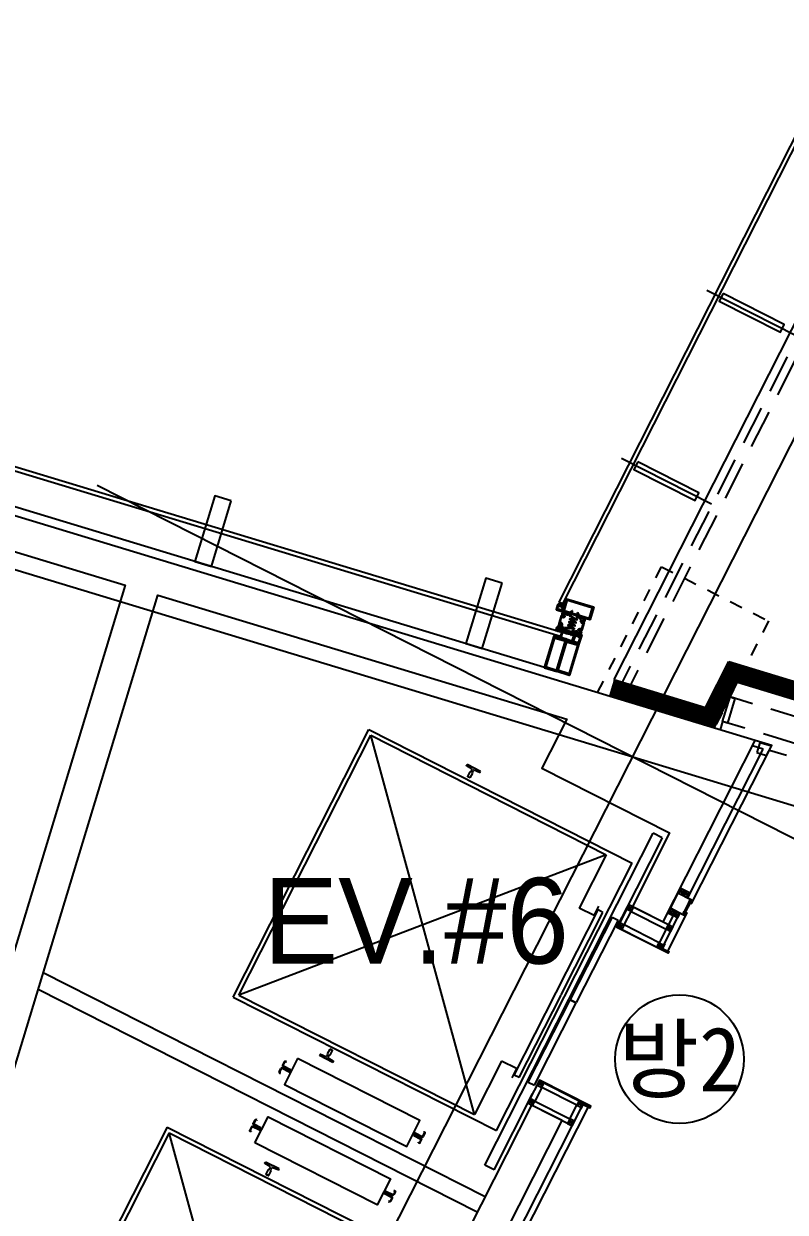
# Model space of a CAD drawing. Header units: metres. Extents: x 630750 to 860239, y 578133 to 726633.
# Drawn here: x 703154 to 707594, y 633668 to 640601 of the extents above; entities that cross this region are included whole.
import ezdxf
from ezdxf.enums import TextEntityAlignment as Align

# ---------------------------------------------------------------- set-up
doc = ezdxf.new("R2010")
doc.units = ezdxf.units.M
doc.header["$LTSCALE"] = 300
for name, pattern in [('CEN', [62, 60, -1, 0, -1]), ('H2', [0.5, 0.25, -0.25]), ('HID1', [0.375, 0.25, -0.125]), ('HIDDEN', [2, 1, -1]), ('HIDDEN-1', [1.4, 0.35, -0.7, 0.35])]:
    doc.linetypes.add(name, pattern=pattern)
doc.layers.get('Defpoints').update_dxf_attribs({"color": 8})
for name, color, linetype in [('5', 8, 'HIDDEN'), ('A-CEN-1', 1, 'Continuous'), ('A-DIM', 7, 'Continuous'), ('A-ELE-4', 4, 'Continuous'), ('A-ELE-7', 7, 'Continuous'), ('A-ELE-9', 9, 'Continuous'), ('A-ELEV-FIXT', 5, 'Continuous'), ('A-TXT-S', 3, 'Continuous'), ('A-WALL-CONC', 2, 'Continuous'), ('A-WIN-GLASS', 4, 'Continuous'), ('DIM', 7, 'Continuous'), ('fire shutter', 2, 'Continuous'), ('INT', 117, 'Continuous'), ('KUK-WALL-DRYWALL', 4, 'Continuous'), ('KUK-WALL-FIN 1', 30, 'Continuous'), ('SCREW', 8, 'Continuous'), ('블럭', 7, 'Continuous')]:
    doc.layers.add(name, color=color, linetype=linetype)
doc.layers.add('ILDIES', color=7, linetype='Continuous', lineweight=35)
doc.styles.add('TEXT', font='')
doc.styles.add('TEXT(돋음)', font='')
doc.styles.add('돋움', font='')
doc.styles.get('TEXT').set_extended_font_data('DotumChe')
doc.styles.get('TEXT(돋음)').set_extended_font_data('Dotum')
doc.styles.get('돋움').set_extended_font_data('Dotum')
doc.dimstyles.new('DIM250', dxfattribs={"dimscale": 250, "dimtxt": 3, "dimasz": 1, "dimexe": 2, "dimexo": 3, "dimgap": 1, "dimtad": 1, "dimdec": 0, "dimzin": 0, "dimdsep": 46, "dimlunit": 6, "dimtxsty": 'TEXT(돋음)', "dimblk": 'Z_DOT', "dimcen": 2.5, "dimdle": 2, "dimclrd": 256, "dimclre": 256, "dimclrt": 3, "dimadec": 0, "dimazin": 0, "dimtfac": 1, "dimtdec": 0, "dimtix": 1, "dimtmove": 2, "dimatfit": 3, "dimldrblk": 'Z_DOT', "dimfxl": 1, "dimtolj": 1, "dimtzin": 0, "dimarcsym": 0})

# ---------------------------------------------------------------- blocks, each defined once
blk = doc.blocks.new('A$C7D1B520F')
at = {"layer": 'SCREW', "color": 8}
for p, q in [((0, 4.5), (0, 5)), ((9, 5), (0, 5)), ((9, 4.5), (0, 4.5)), ((0.5, 0.7), (0.5, 4.5)), ((0.5, 0.7), (1.6, 0)), ((2.7, 0.7), (1.6, 0)), ((7.4, 0), (1.6, 0)), ((4.7, 27.7), (2.4, 26.3)), ((6.7, 26.5), (2.4, 23.7)), ((2.4, 26.3), (2.8, 26.3)), ((6.7, 24), (2.4, 21.2)), ((2.4, 23.7), (2.8, 23.8)), ((6.7, 21.5), (2.4, 18.7)), ((2.4, 21.2), (2.8, 21.3)), ((6.7, 19), (2.4, 16.2)), ((2.4, 18.7), (2.8, 18.7)), ((6.7, 16.5), (2.4, 13.7)), ((2.4, 16.2), (2.8, 16.2)), ((6.7, 14), (2.4, 11.2)), ((2.4, 13.7), (2.8, 13.7)), ((6.7, 11.4), (2.4, 8.7)), ((2.4, 11.2), (2.8, 11.2)), ((6.7, 8.9), (2.4, 6.2)), ((2.4, 8.7), (2.8, 8.7)), ((2.4, 6.2), (2.8, 6.2)), ((2.7, 0.7), (2.7, 4.5)), ((2.7, 0.7), (3.8, 0)), ((4.5, 42.6), (2.8, 40.2)), ((2.8, 5), (2.8, 40.2)), ((6.2, 40.5), (4.5, 42.6)), ((4.5, 42.6), (4.6, 28)), ((6.7, 6.4), (4.5, 5)), ((5.1, 27.8), (6.2, 29.5)), ((6.3, 0.7), (5.2, 0)), ((5.3, 41.6), (6.2, 31.1)), ((6.2, 5), (6.2, 40.5)), ((6.7, 26.5), (6.2, 26.5)), ((6.7, 24), (6.2, 24)), ((6.7, 21.5), (6.2, 21.4)), ((6.7, 19), (6.2, 18.9)), ((6.7, 16.5), (6.2, 16.4)), ((6.7, 14), (6.2, 13.9)), ((6.7, 11.4), (6.2, 11.4)), ((6.7, 8.9), (6.2, 8.9)), ((6.7, 6.4), (6.2, 6.4)), ((6.3, 0.7), (6.3, 4.5)), ((6.3, 0.7), (7.4, 0)), ((8.5, 0.7), (7.4, 0)), ((8.5, 0.7), (8.5, 4.5)), ((9, 4.5), (9, 5))]:
    blk.add_line(p, q, dxfattribs=at)
for centre, radius, start, end in [((2.3, 42.4), 2.15, 283.42854, 4.6836), ((4.8, 28), 0.268, 182.11962, 324.13569)]:
    blk.add_arc(centre, radius, start, end, dxfattribs=at)
blk = doc.blocks.new('Z_DOT')
at = {"layer": 'DIM', "color": 7}
for p, q in [((0, -2.5), (0, 2.5)), ((-2.5, 0), (2.5, 0))]:
    blk.add_line(p, q, dxfattribs=at)
for radius in [0.75, 0.375]:
    blk.add_circle((0, 0), radius, dxfattribs=at)
blk = doc.blocks.new('*D36')
at = {"layer": 'A-DIM', "lineweight": -2, "transparency": 16777216}
for p, q in [((706611.5, 645542), (704637.4, 646542.8)), ((701497.5, 639243.8), (704970.3, 646093.7)), ((702912.6, 638246.1), (700938.5, 639246.9))]:
    blk.add_line(p, q, dxfattribs=at)
at = {"layer": 'Defpoints', "color": 0, "transparency": 16777216}
for p in [(705083.3, 646316.7), (707280.5, 645202.8), (703581.6, 637906.9)]:
    blk.add_point(p, dxfattribs=at)
at = {"layer": 'A-DIM', "lineweight": -2, "transparency": 16777216, "xscale": 250, "yscale": 250, "zscale": 250}
for p, rotation in [((705083.3, 646316.7), 63.11574874095446), ((701384.4, 639020.8), 243.1157487409544)]:
    blk.add_blockref('Z_DOT', p, dxfattribs=dict(at, rotation=rotation))
at = {"layer": 'A-DIM', "color": 3, "transparency": 16777216, "insert": (702611.5, 642984.3), "char_height": 750, "attachment_point": 5, "rotation": 63.11575, "style": 'TEXT(돋음)'}
blk.add_mtext('\\A1;8,180', dxfattribs=at)
blk = doc.blocks.new('elev')
at = {"layer": 'A-ELEV-FIXT'}
for p, q in [((1329627.5, 417865.5), (1330135.6, 419540.1)), ((1330135.6, 419540.1), (1331783.3, 419040.1)), ((1329658.7, 417882.1), (1330152.3, 419508.9)), ((1330152.3, 419508.9), (1331625.7, 419061.8)), ((1330732.9, 419433.4), (1330734.5, 419438.8)), ((1330766.3, 419417.9), (1330734.4, 419430.3)), ((1330819.7, 419413), (1330734.5, 419438.8)), ((1330751.7, 419369.8), (1330760.7, 419399.5)), ((1330760.7, 419399.5), (1330764.8, 419401.7)), ((1330764.8, 419401.7), (1330768.5, 419413.8)), ((1330766.3, 419417.9), (1330768.5, 419413.8)), ((1330767.1, 419365.2), (1330776.1, 419394.9)), ((1330773.9, 419398.9), (1330777.6, 419411.1)), ((1330776.1, 419394.9), (1330773.9, 419398.9)), ((1330781.6, 419413.2), (1330777.6, 419411.1)), ((1330815.1, 419405.9), (1330781.6, 419413.2)), ((1330818.1, 419407.6), (1330819.7, 419413)), ((1330752.4, 419368.6), (1330751.7, 419369.8)), ((1330765.8, 419364.5), (1330752.4, 419368.6)), ((1330765.8, 419364.5), (1330767.1, 419365.2)), ((1331243, 417155.8), (1331873.1, 419232.3)), ((1331930.5, 419214.9), (1331786.9, 418741.4)), ((1331930.5, 419214.9), (1331873.1, 419232.3)), ((1331625.7, 419061.8), (1331524.3, 418727.5)), ((1331275.2, 417365.5), (1331783.3, 419040.1)), ((1331477.8, 418219.3), (1331634.5, 418735.8)), ((1331508.4, 418210), (1331665.2, 418726.5)), ((1331617.2, 418699.3), (1331524.3, 418727.5)), ((1331721.8, 418709.5), (1331565, 418192.8)), ((1331760.1, 418697.9), (1331603.3, 418181.2)), ((1331617.2, 418699.3), (1331635, 418758)), ((1331665.2, 418726.5), (1331634.5, 418735.8)), ((1331721.8, 418709.5), (1331760.1, 418697.9)), ((1331320.8, 417701.9), (1331477.5, 418218.5)), ((1331351.4, 417692.6), (1331508.2, 418209.2)), ((1331408.2, 417676.1), (1331564.8, 418192)), ((1331446.5, 417664.4), (1331603.1, 418180.4)), ((1331564.8, 418192), (1331603.1, 418180.4)), ((1331565, 418192.8), (1331603.3, 418181.2)), ((1329627.5, 417865.5), (1331275.2, 417365.5)), ((1329658.7, 417882.1), (1331132.1, 417435)), ((1331233.8, 417770.1), (1331132.1, 417435)), ((1331326.7, 417741.9), (1331233.8, 417770.1)), ((1331326.7, 417741.9), (1331308.8, 417683.2)), ((1330234.3, 417664.6), (1330225.3, 417635)), ((1330234.3, 417664.6), (1330225.3, 417635)), ((1330235.6, 417665.3), (1330234.3, 417664.6)), ((1330235.6, 417665.3), (1330234.3, 417664.6)), ((1330235.6, 417665.3), (1330249, 417661.2)), ((1330249, 417661.2), (1330235.6, 417665.3)), ((1330249.6, 417660), (1330240.6, 417630.3)), ((1330249.6, 417660), (1330240.6, 417630.3)), ((1330249, 417661.2), (1330249.6, 417660)), ((1330249, 417661.2), (1330249.6, 417660)), ((1331351.4, 417692.6), (1331320.8, 417701.9)), ((1331408.2, 417676.1), (1331446.5, 417664.4)), ((1330183.3, 417622.2), (1330181.7, 417616.8)), ((1330266.8, 417591), (1330181.7, 417616.8)), ((1330219.7, 417616.6), (1330186.3, 417624)), ((1330219.7, 417616.6), (1330223.8, 417618.8)), ((1330227.5, 417630.9), (1330223.8, 417618.8)), ((1330227.5, 417630.9), (1330223.8, 417618.8)), ((1330225.3, 417635), (1330227.5, 417630.9)), ((1330225.3, 417635), (1330227.5, 417630.9)), ((1330236.6, 417628.1), (1330232.9, 417616)), ((1330236.6, 417628.1), (1330232.9, 417616)), ((1330235, 417611.9), (1330232.9, 417616)), ((1330267, 417599.5), (1330235, 417611.9)), ((1330240.6, 417630.3), (1330236.6, 417628.1)), ((1330240.6, 417630.3), (1330236.6, 417628.1)), ((1330268.5, 417596.4), (1330266.8, 417591)), ((1331300.4, 417138.4), (1331444.6, 417613.4)), ((1329980.7, 417524.4), (1329986.9, 417545.1)), ((1329983.7, 417523.5), (1329990, 417544.2)), ((1330029.4, 417506.5), (1329985.7, 417519.8)), ((1329997.4, 417545.1), (1329993.8, 417546.2)), ((1329998.3, 417548.1), (1329994.7, 417549.2)), ((1329997.4, 417545.1), (1329998.3, 417548.1)), ((1329967.9, 417482.3), (1329974.2, 417503)), ((1329971, 417481.4), (1329977.2, 417502.1)), ((1329975.7, 417473.5), (1329972, 417474.6)), ((1329976.6, 417476.6), (1329973, 417477.7)), ((1329975.7, 417473.5), (1329976.6, 417476.6)), ((1330024.6, 417490.8), (1329981, 417504.1)), ((1330025.5, 417493.9), (1329981.9, 417507.1)), ((1330028.4, 417503.5), (1329984.8, 417516.7)), ((1330805.8, 417253.8), (1330849.5, 417240.5)), ((1330806.8, 417256.8), (1330850.4, 417243.6)), ((1330809.7, 417266.4), (1330853.3, 417253.2)), ((1330810.6, 417269.5), (1330854.2, 417256.2)), ((1330858, 417258.2), (1330864.2, 417278.9)), ((1330858.6, 417283.7), (1330859.5, 417286.8)), ((1330858.6, 417283.7), (1330862.2, 417282.6)), ((1330859.5, 417286.8), (1330863.2, 417285.7)), ((1330861, 417257.3), (1330867.3, 417278)), ((1330838.3, 417216.8), (1330839.2, 417219.9)), ((1330838.3, 417216.8), (1330841.9, 417215.7)), ((1330839.2, 417219.9), (1330842.9, 417218.8)), ((1330845.2, 417216.1), (1330851.5, 417236.8)), ((1330848.3, 417215.2), (1330854.5, 417235.9)), ((1331300.4, 417138.4), (1331243, 417155.8))]:
    blk.add_line(p, q, dxfattribs=at)
at = {"layer": 'A-ELEV-FIXT', "color": 8}
for p, q in [((1331132.1, 417435), (1330152.3, 419508.9)), ((1331625.7, 419061.8), (1329658.7, 417882.1))]:
    blk.add_line(p, q, dxfattribs=at)
at = {"layer": 'A-ELEV-FIXT'}
blk.add_lwpolyline([(1330059.5, 417577.6), (1330010.2, 417415), (1330775.7, 417182.7), (1330825.1, 417345.3)], close=True, dxfattribs=at)
for centre, radius, start, end in [((1330185.7, 417621.5), 2.5, 76.52934, 163.12), ((1330266.1, 417597.1), 2.5, 343.12, 69.71066), ((1329986.6, 417522.6), 6.2, 163.12, 253.12), ((1329986.6, 417522.6), 3, 163.12, 253.12), ((1329992.9, 417543.3), 6.2, 73.12, 163.12), ((1329992.9, 417543.3), 3, 73.12, 163.12), ((1329973.8, 417480.5), 6.2, 163.12, 253.12), ((1329973.8, 417480.5), 3, 163.12, 253.12), ((1329980.1, 417501.2), 6.2, 73.12, 163.12), ((1329980.1, 417501.2), 3, 73.12, 163.12), ((1330027, 417498.7), 8.2, 253.12, 73.12), ((1330027, 417498.7), 5, 253.12, 73.12), ((1330808.2, 417261.6), 8.2, 73.12, 253.12), ((1330808.2, 417261.6), 5, 73.12, 253.12), ((1330848.6, 417237.7), 6.2, 343.12, 73.12), ((1330855.1, 417259.1), 6.2, 253.12, 343.12), ((1330855.1, 417259.1), 3, 253.12, 343.12), ((1330861.4, 417279.8), 3, 343.12, 73.12), ((1330861.4, 417279.8), 6.2, 343.12, 73.12), ((1330843.7, 417221.7), 6.2, 253.12, 343.12), ((1330843.7, 417221.7), 3, 253.12, 343.12), ((1330848.6, 417237.7), 3, 343.12, 73.12)]:
    blk.add_arc(centre, radius, start, end, dxfattribs=at)
at = {"layer": 'A-ELEV-FIXT', "extrusion": (0, 0, -1)}
for centre, major_axis, start_param, end_param in [((1330735.3, 419432.7), (-1.18, 2.2), 3.986495, 5.497787), ((1330815.7, 419408.3), (-2.2, -1.18), 3.926991, 5.438283)]:
    blk.add_ellipse(centre, major_axis=major_axis, ratio=1, start_param=start_param, end_param=end_param, dxfattribs=at)

msp = doc.modelspace()

# ---------------------------------------------------------------- hatches: boundary and pattern name
at = {"layer": 'KUK-WALL-FIN 1'}
h = msp.add_hatch(color=252, dxfattribs=at)
h.dxf.hatch_style = 1
h.paths.add_polyline_path([(707002.6, 635412.8), (707038.8, 635484.1), (707043.2, 635481.8), (707007, 635410.5)])

# ---------------------------------------------------------------- linework, layer by layer
at = {"elevation": 0}
for points in [[(704364.1, 637817.9), (704268.5, 637846.9), (704152.3, 637464.1), (704248, 637435.1)], [(705943.1, 637338.7), (705847.4, 637367.8), (705731.2, 636985), (705826.9, 636956)]]:
    msp.add_lwpolyline(points, close=True, dxfattribs=at)
at = {"color": 4, "linetype": 'Continuous', "elevation": 0}
for points in [[(706291, 637143.3, -2.414214), (706292.3, 637143.9), (706293.1, 637143.7), (706292.6, 637142, 0.414214), (706294.3, 637138.8), (706299.2, 637137.3, 0.414214), (706302.3, 637139), (706302.9, 637140.7), (706303.9, 637140.4, 0.762509), (706309.4, 637149), (706296.3, 637157.7), (706296.3, 637157.7, -1.719957), (706295.9, 637159.4), (706298.2, 637167), (706300.6, 637166.3), (706300.3, 637165.3), (706301.2, 637165), (706302.4, 637165.7), (706303.5, 637165.4), (706303.2, 637164.4), (706304, 637164.2), (706305.2, 637164.9), (706306.3, 637164.6), (706306, 637163.6), (706306.8, 637163.3), (706309.5, 637164.9), (706308.2, 637167.8), (706307.3, 637168), (706307, 637167), (706306, 637167.3), (706305.4, 637168.6), (706304.5, 637168.9), (706304.2, 637167.9), (706303.2, 637168.2), (706302.5, 637169.5), (706301.7, 637169.7), (706301.4, 637168.7), (706299, 637169.4), (706299.9, 637172.6), (706296.1, 637173.8), (706291.3, 637158, 0.264694), (706291.5, 637157), (706306.4, 637146.3, -0.762509), (706305.1, 637144.2), (706289.6, 637148.9, 0.414214), (706288.3, 637148.2), (706274.8, 637103.6, 0.414214), (706275.5, 637102.3), (706291, 637097.6, -0.762509), (706290.9, 637095.2), (706272.6, 637094.5, 0.264694), (706271.8, 637093.9), (706267, 637078.1), (706270.9, 637076.9), (706271.8, 637080.1), (706274.3, 637079.3), (706274, 637078.3), (706274.8, 637078), (706276, 637078.8), (706277.1, 637078.5), (706276.8, 637077.4), (706277.6, 637077.2), (706278.9, 637077.9), (706279.9, 637077.6), (706279.6, 637076.6), (706280.4, 637076.3), (706283.1, 637078), (706281.8, 637080.8), (706280.9, 637081), (706280.6, 637080), (706279.6, 637080.4), (706279, 637081.6), (706278.1, 637081.9), (706277.8, 637080.9), (706276.8, 637081.2), (706276.2, 637082.5), (706275.3, 637082.8), (706275, 637081.7), (706272.6, 637082.5), (706274.9, 637090.1, -1.719957), (706276.2, 637091.3), (706276.2, 637091.3), (706291.8, 637091.3, 0.762509), (706292.1, 637101.4), (706291, 637101.8), (706291.5, 637103.5, 0.414214), (706289.8, 637106.6), (706285, 637108.1, 0.414214), (706281.8, 637106.4), (706281.3, 637104.7), (706280.5, 637105, -2.414214), (706279.8, 637106.2)], [(706298.8, 637163.4), (706297.3, 637163.9), (706297.9, 637166), (706307.4, 637163.1, 1), (706308.7, 637167.6), (706299.3, 637170.5), (706299.9, 637172.6), (706301.4, 637172.1), (706301.2, 637171.5), (706317.1, 637166.7), (706317.3, 637167.3), (706328.4, 637164), (706327.9, 637162.4), (706320.4, 637164.7, 0.668179), (706319.5, 637163.6), (706324.4, 637154.4, 0.414214), (706325.5, 637154.1), (706332.7, 637157.9, -0.414214), (706333.7, 637157.6), (706333.8, 637157.4, 0.414214), (706334.9, 637157.1), (706341.6, 637160.7), (706343.1, 637160.2), (706342.7, 637159, 0.198912), (706342.8, 637158.4), (706346, 637152.3), (706337.3, 637147.6), (706336.6, 637149, -0.414214), (706336.9, 637150), (706337.6, 637150.4), (706338.6, 637150.1), (706339, 637151.2), (706340, 637150.8), (706343.2, 637152.5, 0.414214), (706343.5, 637153.6), (706341.3, 637157.8, 0.414214), (706340.2, 637158.1), (706337, 637156.4), (706336.7, 637155.4), (706335.7, 637155.7), (706335.3, 637154.6), (706334.6, 637154.3, -0.414214), (706333.6, 637154.6), (706332.7, 637156.2), (706324.1, 637151.6), (706320.9, 637157.7), (706321, 637158.1), (706320.6, 637158.2), (706317.1, 637164.8, 0.198912), (706316.6, 637165.2), (706313.2, 637166.2, 0.414214), (706312.2, 637165.7), (706311.8, 637164.2, -0.414214), (706307, 637161.6), (706299, 637164)], [(706283.5, 637105.4, -0.414214), (706284.6, 637106), (706288.5, 637104.9, -0.414214), (706289.1, 637103.8), (706289, 637103.4, -0.414214), (706287.9, 637102.8), (706284, 637104, -0.414214), (706283.4, 637105.1)], [(706294.6, 637141.8, 0.414214), (706295.2, 637140.7), (706299.1, 637139.5, 0.414214), (706300.2, 637140), (706300.3, 637140.4, 0.414214), (706299.7, 637141.5), (706295.8, 637142.7, 0.414214), (706294.7, 637142.2)], [(706333, 637110.3), (706373.5, 637106.1, 0.824616), (706374.4, 637108.9), (706338.4, 637128), (706378.9, 637123.8, 0.836041), (706379.7, 637126.6), (706337.3, 637147.6), (706336.2, 637149.7), (706337.6, 637150.4), (706338.6, 637150.1), (706339, 637151.2), (706340, 637150.8), (706341.3, 637155.1), (706337, 637156.4), (706336.7, 637155.4), (706335.7, 637155.7), (706335.3, 637154.6), (706333.9, 637153.9), (706332.7, 637156.2), (706331.4, 637155.5), (706336.2, 637146.5), (706379.1, 637125.3), (706338.5, 637129.5, 0.824616), (706337.7, 637126.6), (706373.7, 637107.6), (706333.2, 637111.8, 0.824616), (706332.3, 637109), (706368.3, 637089.9), (706327.8, 637094.1, 0.824616), (706326.9, 637091.3), (706363, 637072.3), (706315.6, 637078.5), (706306.6, 637073.6), (706307.3, 637072.3), (706309.6, 637073.5), (706310.3, 637072.2), (706310, 637071.1), (706311, 637070.8), (706310.7, 637069.7), (706315, 637068.4), (706316.3, 637072.7), (706315.3, 637073), (706315.6, 637074.1), (706314.5, 637074.4), (706313.8, 637075.8), (706315.9, 637076.9), (706362.8, 637070.8, 0.836041), (706363.7, 637073.6), (706327.7, 637092.6), (706368.2, 637088.4, 0.824616), (706369, 637091.3)], [(706339.4, 637153.2, 0.414214), (706339.6, 637153.9), (706339.4, 637154.4, 0.414214), (706338.7, 637154.6), (706335.2, 637152.7, 0.414214), (706334.9, 637152), (706335.2, 637151.6, 0.414214), (706335.9, 637151.4)], [(706422.1, 637126), (706423.6, 637125.5), (706424.2, 637127.7), (706414.8, 637130.5, -1), (706416.1, 637135), (706425.6, 637132.1), (706426.2, 637134.3), (706424.7, 637134.7), (706424.5, 637134.1), (706408.7, 637138.9), (706408.9, 637139.5), (706397.8, 637142.9), (706397.3, 637141.4), (706404.8, 637139.1, -0.668179), (706404.9, 637137.7), (706395.8, 637132.8, -0.414214), (706394.7, 637133.1), (706390.9, 637140.3, 0.414214), (706389.8, 637140.6), (706389.6, 637140.5, -0.414214), (706388.5, 637140.8), (706384.9, 637147.5), (706383.4, 637147.9), (706383.1, 637146.7, -0.198912), (706382.7, 637146.3), (706376.6, 637143), (706381.3, 637134.3), (706382.6, 637135, 0.414214), (706383, 637136.1), (706382.6, 637136.8), (706381.5, 637137.1), (706381.9, 637138.1), (706380.8, 637138.5), (706379.1, 637141.7, -0.414214), (706379.4, 637142.7), (706383.6, 637145, -0.414214), (706384.7, 637144.6), (706386.4, 637141.4), (706386.1, 637140.4), (706387.1, 637140.1), (706386.8, 637139), (706387.2, 637138.3, 0.414214), (706388.2, 637138), (706389.8, 637138.8), (706394.4, 637130.3), (706400.5, 637133.5), (706400.7, 637133.9), (706401, 637133.8), (706407.7, 637137.3, -0.198912), (706408.3, 637137.4), (706411.6, 637136.4, -0.414214), (706412.1, 637135.4), (706411.7, 637133.9, 0.414214), (706414.3, 637129), (706422.3, 637126.6)], [(706417.3, 637104.9, 2.414214), (706416.7, 637106.2), (706415.8, 637106.5), (706415.3, 637104.8, -0.414214), (706412.1, 637103.1), (706407.3, 637104.5, -0.414214), (706405.6, 637107.7), (706406.1, 637109.4), (706405, 637109.7, -0.762509), (706405.3, 637119.9), (706420.9, 637119.9), (706420.9, 637119.9, 1.719957), (706422.2, 637121.1), (706424.5, 637128.7), (706422.1, 637129.4), (706421.8, 637128.4), (706421, 637128.7), (706420.3, 637130), (706419.3, 637130.3), (706419, 637129.3), (706418.1, 637129.5), (706417.5, 637130.8), (706416.5, 637131.1), (706416.2, 637130.1), (706415.3, 637130.4), (706414, 637133.2), (706416.7, 637134.8), (706417.5, 637134.6), (706417.2, 637133.6), (706418.3, 637133.2), (706419.5, 637134), (706420.3, 637133.7), (706420, 637132.7), (706421.1, 637132.4), (706422.3, 637133.1), (706423.2, 637132.9), (706422.8, 637131.9), (706425.3, 637131.1), (706426.2, 637134.3), (706430.1, 637133.1), (706425.3, 637117.3, -0.264694), (706424.5, 637116.6), (706406.2, 637116, 0.762509), (706406.1, 637113.6), (706421.6, 637108.9, -0.414214), (706422.3, 637107.6), (706408.8, 637062.9, -0.414214), (706407.5, 637062.2), (706392, 637066.9, 0.762509), (706390.7, 637064.9), (706405.6, 637054.2, -0.264694), (706405.8, 637053.2), (706401, 637037.4), (706397.2, 637038.6), (706398.2, 637041.7), (706395.7, 637042.5), (706395.4, 637041.4), (706394.6, 637041.7), (706393.9, 637043), (706392.9, 637043.3), (706392.6, 637042.3), (706391.7, 637042.6), (706391.1, 637043.9), (706390.1, 637044.2), (706389.8, 637043.2), (706388.9, 637043.4), (706387.6, 637046.2), (706390.3, 637047.9), (706391.1, 637047.6), (706390.8, 637046.6), (706391.9, 637046.3), (706393.1, 637047), (706393.9, 637046.8), (706393.6, 637045.7), (706394.7, 637045.4), (706395.9, 637046.2), (706396.8, 637045.9), (706396.5, 637044.9), (706398.9, 637044.2), (706401.2, 637051.8, 1.719957), (706400.8, 637053.5), (706400.8, 637053.5), (706387.7, 637062.2, -0.762509), (706393.2, 637070.8), (706394.3, 637070.4), (706394.8, 637072.1, -0.414214), (706397.9, 637073.8), (706402.8, 637072.4, -0.414214), (706404.5, 637069.2), (706404, 637067.5), (706404.8, 637067.2, 2.414214), (706406.1, 637067.9)], [(706413.5, 637105.7, -0.414214), (706412.4, 637105.1), (706408.5, 637106.2, -0.414214), (706407.9, 637107.3), (706408, 637107.7, -0.414214), (706409.1, 637108.3), (706413, 637107.2, -0.414214), (706413.6, 637106.1)], [(706275, 637085.2), (706273.5, 637085.6), (706272.9, 637083.5), (706282.3, 637080.6, -1), (706281, 637076.2), (706271.5, 637079), (706270.9, 637076.9), (706272.4, 637076.4), (706272.6, 637077.1), (706288.4, 637072.3), (706288.3, 637071.6), (706299.3, 637068.3), (706299.8, 637069.8), (706292.3, 637072, -0.668179), (706292.2, 637073.5), (706301.3, 637078.4, -0.414214), (706302.4, 637078.1), (706306.3, 637070.9, 0.414214), (706307.3, 637070.6), (706307.5, 637070.7, -0.414214), (706308.6, 637070.3), (706312.2, 637063.7), (706313.7, 637063.2), (706314, 637064.4, -0.198912), (706314.4, 637064.9), (706320.5, 637068.2), (706315.9, 637076.9), (706314.5, 637076.2, 0.414214), (706314.1, 637075.1), (706314.5, 637074.4), (706315.6, 637074.1), (706315.3, 637073), (706316.3, 637072.7), (706318, 637069.5, -0.414214), (706317.7, 637068.4), (706313.5, 637066.2, -0.414214), (706312.4, 637066.5), (706310.7, 637069.7), (706311, 637070.8), (706310, 637071.1), (706310.3, 637072.2), (706309.9, 637072.8, 0.414214), (706308.9, 637073.2), (706307.3, 637072.3), (706302.7, 637080.9), (706296.6, 637077.6), (706296.5, 637077.3), (706296.1, 637077.4), (706289.5, 637073.8, -0.198912), (706288.9, 637073.8), (706285.5, 637074.8, -0.414214), (706285, 637075.8), (706285.4, 637077.3, 0.414214), (706282.8, 637082.1), (706274.8, 637084.5)], [(706314.4, 637071.1, -0.414214), (706314.2, 637070.4), (706313.8, 637070.1, -0.414214), (706313.1, 637070.3), (706311.2, 637073.9, -0.414214), (706311.4, 637074.6), (706311.9, 637074.8, -0.414214), (706312.6, 637074.6)], [(706398.3, 637047.8), (706399.8, 637047.3), (706399.2, 637045.2), (706389.7, 637048, 1), (706388.4, 637043.6), (706397.8, 637040.7), (706397.2, 637038.6), (706395.7, 637039), (706395.9, 637039.7), (706380, 637044.5), (706379.8, 637043.8), (706368.7, 637047.2), (706369.2, 637048.7), (706376.7, 637046.5, 0.668179), (706377.6, 637047.6), (706372.7, 637056.7, 0.414214), (706371.6, 637057.1), (706364.4, 637053.2, -0.414214), (706363.4, 637053.6), (706363.3, 637053.8, 0.414214), (706362.2, 637054.1), (706355.5, 637050.5), (706354, 637051), (706354.4, 637052.2, 0.198912), (706354.3, 637052.8), (706351.1, 637058.9), (706359.8, 637063.6), (706360.5, 637062.2, -0.414214), (706360.2, 637061.1), (706359.5, 637060.7), (706358.5, 637061.1), (706358.1, 637060), (706357.1, 637060.3), (706353.9, 637058.6, 0.414214), (706353.6, 637057.6), (706355.8, 637053.4, 0.414214), (706356.9, 637053), (706360.1, 637054.7), (706360.4, 637055.8), (706361.5, 637055.5), (706361.8, 637056.5), (706362.5, 637056.9, -0.414214), (706363.5, 637056.6), (706364.4, 637055), (706373, 637059.6), (706376.2, 637053.5), (706376.1, 637053.1), (706376.5, 637053), (706380, 637046.3, 0.198912), (706380.5, 637046), (706383.9, 637044.9, 0.414214), (706384.9, 637045.5), (706385.3, 637047, -0.414214), (706390.1, 637049.6), (706398.1, 637047.1)], [(706402.5, 637069.3, 0.414214), (706402, 637070.4), (706398.1, 637071.6, 0.414214), (706397, 637071.1), (706396.9, 637070.7, 0.414214), (706397.4, 637069.6), (706401.3, 637068.4, 0.414214), (706402.4, 637069)]]:
    msp.add_lwpolyline(points, format="xyb", close=True, dxfattribs=at)
at = {"color": 252, "linetype": 'H2', "const_width": 100, "elevation": 0}
msp.add_lwpolyline([(706580.1, 636727.5), (707154.7, 636553.2), (707290.2, 636820.4), (710465.8, 635856.8)], dxfattribs=at)
at = {"color": 4, "linetype": 'Continuous'}
for centre, radius, start, end in [((706287.3, 637168.6, 0), 7.71, 9.27222, 58.64534), ((706434.5, 637123.9, 0), 7.71, 87.59487, 136.96798), ((706262.5, 637087, 0), 7.45, 268.10635, 321.39232), ((706409.7, 637042.3, 0), 7.45, 184.84789, 238.13386)]:
    msp.add_arc(centre, radius, start, end, dxfattribs=at)
at = {"layer": '5', "elevation": 0}
for points in [[(706250.3, 637028.4, -0.789393), (706250.5, 637029), (706251.1, 637028.9), (706251.4, 637030), (706248.4, 637031, -0.414214), (706247.8, 637032), (706249, 637035.7), (706248.8, 637036.7, -0.790876), (706249.3, 637036.9), (706250.3, 637035.7, 0.506302), (706250.8, 637035.6), (706251.2, 637036.1, -0.649219), (706251.9, 637035.9), (706252, 637035.3, 0.649219), (706252.5, 637035.1), (706252.9, 637035.6, -0.649219), (706253.6, 637035.4), (706253.7, 637034.7, 0.649219), (706254.2, 637034.6), (706254.7, 637035.1, -0.649219), (706255.4, 637034.9), (706255.4, 637034.2, 0.649219), (706256, 637034.1), (706256.4, 637034.5, -0.649219), (706257.1, 637034.3), (706257.2, 637033.7, 0.649219), (706257.7, 637033.5), (706258.1, 637034, -0.649219), (706258.8, 637033.8), (706258.9, 637033.2, 0.506302), (706259.3, 637032.9), (706260.8, 637033.4, -0.790876), (706261.2, 637032.9), (706260.5, 637032.2), (706259.3, 637028.5, -0.414214), (706258.3, 637027.9), (706255.3, 637028.9), (706254.9, 637027.7), (706255.4, 637027.5, -0.789393), (706255.3, 637026.9), (706253.8, 637026.9), (706251.5, 637027.6)], [(706264.9, 637058, -0.205686), (706265.6, 637058.1), (706265.9, 637058), (706265.6, 637057.7, 0.857178), (706266.1, 637057.1), (706268.2, 637057.8, 0.408495), (706268.9, 637060.3), (706267.3, 637062.5, 0.199536), (706266.8, 637063), (706264.3, 637063.8), (706263.1, 637065.1, 0.58767), (706262.6, 637065), (706262.4, 637064.3), (706261.2, 637064.7, 0.470094), (706260.8, 637064.4, -0.137472), (706259.6, 637060.3, 0.470094), (706259.8, 637059.9), (706260.2, 637059.8), (706259.9, 637059.4, 0.861029), (706260.4, 637058.8), (706261, 637059.2, -0.205686), (706261.8, 637059.3), (706262.1, 637059.2), (706261.8, 637058.8, 0.861029), (706262.3, 637058.2), (706263, 637058.6, -0.205686), (706263.7, 637058.7), (706264, 637058.6), (706263.7, 637058.3, 0.861029), (706264.2, 637057.6)]]:
    msp.add_lwpolyline(points, format="xyb", close=True, dxfattribs=at)
for points in [[(706283, 637014.5), (706282.3, 637012.1), (706305.8, 637005), (706307.3, 637009.9), (706304.2, 637010.9), (706303.8, 637009.4), (706301.5, 637010.1), (706302, 637011.9), (706263.4, 637023.6), (706262.9, 637021.9), (706260.6, 637022.6), (706261, 637024), (706257.9, 637024.9), (706256.4, 637019.9), (706280, 637012.8), (706280.7, 637015.2)], [(706352.5, 636993.4), (706351.7, 636991), (706328.2, 636998.2), (706329.7, 637003.1), (706332.8, 637002.2), (706332.3, 637000.8), (706334.6, 637000.1), (706335.1, 637001.8), (706373.8, 636990.1), (706373.3, 636988.4), (706375.6, 636987.7), (706376, 636989.1), (706379.1, 636988.2), (706377.6, 636983.2), (706354, 636990.3), (706354.8, 636992.7)]]:
    msp.add_lwpolyline(points, close=True, dxfattribs=at)
at = {"layer": '5'}
for centre, radius, start, end in [((706248.6, 637068.2, 0), 9.78, 307.39221, 344.81691), ((706262.2, 637033.6, 0), 6.95, 233.80532, 272.43489), ((706380.3, 636997.8, 0), 6.95, 233.80532, 272.43489)]:
    msp.add_arc(centre, radius, start, end, dxfattribs=at)
at = {"layer": 'A-CEN-1', "linetype": 'CEN'}
for p, q in [((718254.4, 659110.2, 0), (700282.2, 623660.9, 0)), ((694392.6, 640060, 0), (741312.5, 625822.5, 0)), ((707783, 635776.9, 0), (703581.6, 637906.9, 0))]:
    msp.add_line(p, q, dxfattribs=at)
at = {"layer": 'A-ELE-7', "linetype": 'H2', "elevation": 0}
msp.add_lwpolyline([(706500.2, 636699.6), (706872.5, 637434.1), (707496.9, 637117.5), (707180.3, 636493.2)], dxfattribs=at)
at = {"layer": 'A-ELE-9'}
for p, q in [((707129.1, 636613.2, 0), (707264.5, 636880.4, 0)), ((707264.5, 636880.4, 0), (710480.3, 635904.6, 0)), ((706594.7, 636775.4, 0), (707129.1, 636613.2, 0)), ((706594.7, 636775.4, 0), (707129.1, 636613.2, 0)), ((707180.3, 636493.2, 0), (707315.8, 636760.4, 0)), ((707315.8, 636760.4, 0), (710451.3, 635808.9, 0)), ((705844, 633757.8, 0), (703267.7, 635063.9, 0)), ((705798.7, 633668.6, 0), (703238.2, 634966.8, 0))]:
    msp.add_line(p, q, dxfattribs=at)
at = {"layer": 'A-WALL-CONC', "elevation": 0}
for points in [[(700456.8, 630277.7), (698973.6, 630727.8), (701209.4, 638096), (703745.2, 637326.5), (701509.4, 629958.3), (701413.7, 629987.3), (701355.6, 629795.9), (703699.1, 629084.8), (703987.5, 629653.7), (703809.1, 629744.1), (703596.6, 629324.9), (701700.8, 629900.2), (703936.6, 637268.5), (706320.4, 636545.1), (706175, 636258.3), (706920.2, 635880.6), (706703.1, 635452.4), (706881.5, 635362), (707418.4, 636420.9), (701076.1, 638345.5), (698724.1, 630594.4), (698724.1, 630594.4), (700398.7, 630086.3)], [(706293.7, 634202.5), (706115.3, 634292.9), (705527.4, 633133.4), (705705.8, 633043), (706293.7, 634202.5)]]:
    msp.add_lwpolyline(points, dxfattribs=at)
at = {"layer": 'A-WIN-GLASS'}
for p, q in [((717630.4, 659628.7, 0), (706273.4, 637227.6, 0)), ((717630.4, 659628.7, 0), (706273.4, 637227.6, 0)), ((717654.4, 659622.9, 0), (706294.8, 637216.8, 0)), ((717654.4, 659622.9, 0), (706294.8, 637216.8, 0)), ((717816.6, 658910.2, 0), (706594.7, 636775.4, 0)), ((706291, 637049.4, 0), (696778.5, 639935.9, 0)), ((706284, 637026.4, 0), (696778.5, 639910.8, 0)), ((706294.8, 637216.8, 0), (706273.4, 637227.6, 0))]:
    msp.add_line(p, q, dxfattribs=at)
at = {"layer": 'A-WIN-GLASS', "color": 9}
msp.add_line((706191.3, 636845.5, 0), (696554.4, 639769.8, 0), dxfattribs=at)
at = {"layer": 'A-WIN-GLASS', "elevation": 0}
for points in [[(707231.8, 639027.4), (707209.2, 638982.8), (707566, 638801.9), (707588.6, 638846.5), (707231.8, 639027.4)], [(706734.4, 638046.3), (706711.8, 638001.7), (707068.6, 637820.8), (707091.2, 637865.4), (706734.4, 638046.3)]]:
    msp.add_lwpolyline(points, dxfattribs=at)
at = {"layer": 'Defpoints'}
for p, q in [((707136.5, 639047.7, 0), (707661.4, 638781.6, 0)), ((706639.1, 638066.6, 0), (707164, 637800.5, 0))]:
    msp.add_line(p, q, dxfattribs=at)
at = {"layer": 'fire shutter', "color": 2, "linetype": 'HIDDEN-1'}
msp.add_line((707501.8, 636364.3, 0), (714827.8, 634141.3, 0), dxfattribs=at)
at = {"layer": 'fire shutter', "linetype": 'HIDDEN-1', "elevation": 0}
msp.add_lwpolyline([(707485.5, 636332.2), (707513.1, 636386.6), (707446.1, 636406.9), (707428.7, 636349.5)], close=True, dxfattribs=at)
at = {"layer": 'ILDIES'}
for p, q in [((706398.7, 637023, 0), (706388.3, 636988.5, 0)), ((706401.6, 637022.1, 0), (706391.1, 636987.6, 0))]:
    msp.add_line(p, q, dxfattribs=at)
at = {"layer": 'ILDIES', "elevation": 0}
msp.add_lwpolyline([(706276.6, 637219.9), (706301.5, 637212.3, 0.414214), (706302.8, 637213), (706305.5, 637222), (706305.9, 637222.2), (706305.7, 637222.6), (706308.5, 637232, -0.414214), (706309.2, 637232.4), (706312.3, 637231.4, -0.414214), (706312.7, 637230.8), (706312.4, 637229.8, -0.414214), (706311.8, 637229.5), (706310.3, 637229.9, 0.414214), (706309.9, 637229.7), (706298.3, 637191.3, 0.414214), (706298.5, 637190.9), (706299.9, 637190.5, -0.414214), (706300.2, 637189.8), (706299.9, 637188.9, -0.414214), (706299.3, 637188.6), (706296.2, 637189.5, -0.414214), (706295.8, 637190.1), (706298.7, 637199.6), (706299.1, 637199.8), (706298.9, 637200.2), (706301.6, 637209.2, 0.414214), (706300.9, 637210.4), (706276.1, 637218, -1), (706276.6, 637219.9)], format="xyb", dxfattribs=at)
for points in [[(706297.4, 637183.3, 0.414214), (706297.1, 637183.9), (706295.2, 637184.5), (706294.6, 637182.6), (706294.1, 637182.7, -0.414214), (706293.8, 637183.3), (706294.5, 637185.7, -0.414214), (706295.1, 637186.1), (706302.7, 637183.8), (706309.9, 637207.7), (706308, 637208.3, -0.414214), (706307.7, 637208.9), (706308, 637209.9, -0.414214), (706308.6, 637210.2), (706310.5, 637209.6), (706317.8, 637233.5), (706310.2, 637235.8, -0.414214), (706309.9, 637236.4), (706310.6, 637238.8, -0.414214), (706311.2, 637239.2), (706311.7, 637239), (706311.1, 637237.1), (706313, 637236.5, 0.414214), (706313.7, 637236.9), (706315.7, 637243.6, 0.414214), (706315.4, 637244.2), (706313.5, 637244.8), (706312.9, 637242.9), (706312.4, 637243, -0.414214), (706312.1, 637243.6), (706313.1, 637247), (706475.8, 637197.6), (706454, 637125.8), (706291.3, 637175.2), (706292.3, 637178.6, -0.414214), (706292.9, 637178.9), (706293.4, 637178.7), (706292.8, 637176.8), (706294.8, 637176.2, 0.414214), (706295.4, 637176.6)], [(706309.3, 637008.8, -0.414214), (706308.9, 637009.4), (706309.5, 637011.4), (706311.4, 637010.8), (706311.6, 637011.3, 0.414214), (706311.2, 637011.9), (706308.8, 637012.6, 0.414214), (706308.2, 637012.3), (706305.9, 637004.7), (706282, 637012), (706282.6, 637013.9, 0.414214), (706282.3, 637014.5), (706281.3, 637014.8, 0.414214), (706280.7, 637014.5), (706280.1, 637012.6), (706256.2, 637019.8), (706258.5, 637027.4, 0.414214), (706258.1, 637028), (706255.7, 637028.7, 0.414214), (706255.1, 637028.4), (706255, 637027.9), (706256.9, 637027.3), (706256.3, 637025.4, -0.414214), (706255.7, 637025.1), (706249, 637027.1, -0.414214), (706248.6, 637027.7), (706249.2, 637029.7), (706251.1, 637029.1), (706251.3, 637029.6, 0.414214), (706251, 637030.2), (706247.6, 637031.2), (706191.3, 636845.5), (706263, 636823.8), (706319.4, 637009.4), (706316, 637010.4, 0.414214), (706315.4, 637010.1), (706315.3, 637009.6), (706317.2, 637009), (706316.6, 637007.1, -0.414214), (706316, 637006.8)], [(706334, 637057.7), (706262.3, 637079.5), (706258.1, 637065.6), (706260.9, 637064.8), (706264.4, 637076.3), (706267.8, 637075.2), (706266.9, 637072.4), (706265.2, 637071.8), (706265.1, 637066.9, 0.263447), (706265.4, 637066.5), (706267.1, 637066), (706269.7, 637074.7), (706269.7, 637074.7), (706325.2, 637057.8), (706322.6, 637049.2), (706324.2, 637048.7, 0.263447), (706324.7, 637048.8), (706327.4, 637053), (706326.2, 637054.4), (706327.1, 637057.2), (706330.4, 637056.2), (706327, 637044.7), (706329.8, 637043.9)], [(706261, 637023.2, 0.414214), (706261.3, 637022.5), (706262.2, 637022.3, 0.414214), (706262.9, 637022.6), (706263.2, 637023.5, -0.414214), (706263.5, 637023.7), (706302, 637012.1, -0.414214), (706302.2, 637011.7), (706301.9, 637010.7, 0.414214), (706302.2, 637010.1), (706303.2, 637009.8, 0.414214), (706303.8, 637010.2), (706304.8, 637013.3, 0.414214), (706304.4, 637013.9), (706295, 637016.8), (706294.6, 637016.6), (706294.4, 637017), (706284.7, 637019.9), (706294.8, 637053.4, -0.414214), (706296.1, 637054.1), (706317.4, 637047.6), (706317.1, 637046.7, 1), (706318.1, 637046.4), (706318.3, 637047.3), (706323.1, 637045.9), (706325.5, 637046.2, -0.548619), (706325.8, 637046), (706325.5, 637045.2), (706327, 637044.7), (706330.3, 637055.7), (706328.7, 637056.2, 0.263447), (706328.2, 637056.1), (706326.6, 637054.7, 0.400344), (706326.5, 637054), (706327.4, 637053), (706326, 637048.3), (706323.3, 637047.9), (706265.8, 637065.4), (706263.8, 637067.2), (706265.2, 637071.8), (706266.4, 637072.2, 0.400344), (706266.8, 637072.8), (706266.2, 637074.9, 0.263447), (706265.9, 637075.3), (706264.3, 637075.8), (706260.9, 637064.8), (706262.4, 637064.3), (706262.6, 637065.2, -0.548619), (706262.9, 637065.2), (706264.8, 637063.6), (706269.5, 637062.2), (706269.2, 637061.2, 1), (706270.2, 637060.9), (706270.5, 637061.9), (706291.8, 637055.4, -0.414214), (706292.5, 637054.2), (706282.3, 637020.7), (706272.6, 637023.6), (706272.2, 637023.4), (706272, 637023.8), (706262.5, 637026.7, 0.414214), (706261.9, 637026.3)], [(706334, 637057.7), (706405.8, 637036), (706401.6, 637022.1), (706398.7, 637023), (706402.2, 637034.4), (706398.9, 637035.5), (706398, 637032.6), (706399.1, 637031.2), (706396.5, 637027, -0.263447), (706396, 637026.9), (706394.3, 637027.4), (706396.9, 637036), (706396.9, 637036), (706341.4, 637052.9), (706338.8, 637044.3), (706337.2, 637044.8, -0.263447), (706336.8, 637045.1), (706336.9, 637050.1), (706338.7, 637050.6), (706339.5, 637053.5), (706336.2, 637054.5), (706332.7, 637043), (706329.8, 637043.9)], [(706375.6, 636988.4, -0.414214), (706375, 636988.1), (706374, 636988.3, -0.414214), (706373.7, 636989), (706374, 636989.9, 0.414214), (706373.8, 636990.3), (706335.3, 637002, 0.414214), (706334.9, 637001.8), (706334.6, 637000.8, -0.414214), (706334, 637000.5), (706333.1, 637000.8, -0.414214), (706332.7, 637001.4), (706333.7, 637004.6, -0.414214), (706334.3, 637004.9), (706343.8, 637002), (706344, 637001.6), (706344.3, 637001.8), (706354.1, 636998.9), (706364.2, 637032.4, 0.414214), (706363.6, 637033.6), (706342.3, 637040.1), (706342, 637039.1, -1), (706341, 637039.4), (706341.3, 637040.4), (706336.5, 637041.8), (706334.7, 637043.5, 0.548619), (706334.4, 637043.4), (706334.1, 637042.6), (706332.7, 637043), (706336, 637054), (706337.7, 637053.5, -0.263447), (706338, 637053.1), (706338.5, 637051, -0.400344), (706338.2, 637050.4), (706336.9, 637050.1), (706335.5, 637045.4), (706337.6, 637043.6), (706395, 637026.2), (706397.7, 637026.5), (706399.1, 637031.2), (706398.3, 637032.2, -0.400344), (706398.3, 637032.9), (706399.9, 637034.4, -0.263447), (706400.4, 637034.5), (706402.1, 637034), (706398.7, 637023), (706397.3, 637023.4), (706397.5, 637024.2, 0.548619), (706397.3, 637024.5), (706394.9, 637024.1), (706390.1, 637025.6), (706389.8, 637024.6, -1), (706388.9, 637024.9), (706389.2, 637025.9), (706367.9, 637032.3, 0.414214), (706366.6, 637031.6), (706356.5, 636998.2), (706366.2, 636995.2), (706366.4, 636994.8), (706366.7, 636995), (706376.2, 636992.2, -0.414214), (706376.5, 636991.5)], [(706327.4, 637003.3, 0.414214), (706328.1, 637003.6), (706328.7, 637005.6), (706326.7, 637006.1), (706326.9, 637006.6, -0.414214), (706327.5, 637006.9), (706329.9, 637006.2, -0.414214), (706330.2, 637005.6), (706327.9, 636998), (706351.9, 636990.8), (706352.4, 636992.7, -0.414214), (706353.1, 636993), (706354, 636992.7, -0.414214), (706354.4, 636992.1), (706353.8, 636990.2), (706377.7, 636982.9), (706380, 636990.5, -0.414214), (706380.6, 636990.8), (706383, 636990.1, -0.414214), (706383.3, 636989.5), (706383.2, 636989), (706381.3, 636989.6), (706380.7, 636987.7, 0.414214), (706381, 636987), (706387.7, 636985, 0.414214), (706388.4, 636985.3), (706388.9, 636987.3), (706387, 636987.8), (706387.2, 636988.3, -0.414214), (706387.8, 636988.7), (706391.1, 636987.6), (706334.8, 636802), (706263, 636823.8), (706319.4, 637009.4), (706322.7, 637008.4, -0.414214), (706323.1, 637007.8), (706322.9, 637007.3), (706321, 637007.9), (706320.4, 637006, 0.414214), (706320.7, 637005.3)]]:
    msp.add_lwpolyline(points, format="xyb", close=True, dxfattribs=at)
for points in [[(706304.7, 637180), (706321.5, 637235.5), (706316.8, 637237), (706318.4, 637242.2), (706470.1, 637196.2), (706450.1, 637130.2), (706298.4, 637176.2), (706300, 637181.5)], [(706307.9, 637001), (706252.4, 637017.8), (706253.9, 637022.5), (706248.6, 637024.1), (706195.6, 636849.5), (706261.6, 636829.4), (706314.6, 637004.1), (706309.4, 637005.7)], [(706324.2, 636996), (706379.7, 636979.2), (706381.1, 636983.9), (706386.4, 636982.3), (706333.4, 636807.6), (706267.4, 636827.7), (706320.4, 637002.3), (706325.6, 637000.7)]]:
    msp.add_lwpolyline(points, close=True, dxfattribs=at)
msp.add_lwpolyline([(706291.3, 637175.2), (706292.2, 637178.1), (706264.1, 637186.6), (706270.7, 637208.1), (706298.7, 637199.6), (706301.6, 637209.2), (706298.7, 637210), (706296.7, 637203.3), (706268.7, 637211.9), (706260.4, 637184.6), (706291.3, 637175.2)], dxfattribs=at)
at = {"layer": 'INT', "linetype": 'HID1', "ltscale": 3}
for p, q in [((709284.4, 641970.3, 0), (706639.3, 636752.8, 0)), ((709329, 641947.7, 0), (706683.8, 636730.2, 0)), ((706639.3, 636752.8, 0), (706683.8, 636730.2, 0)), ((707228.6, 636530.8, 0), (707214.1, 636482.9, 0))]:
    msp.add_line(p, q, dxfattribs=at)
at = {"layer": 'INT', "linetype": 'HID1', "ltscale": 3, "elevation": 0}
msp.add_lwpolyline([(707300.9, 636665.6), (707257.3, 636522.1), (707228.6, 636530.8), (707272.2, 636674.3)], close=True, dxfattribs=at)
for points in [[(708371.2, 636340.8), (707272.2, 636674.3)], [(708327.7, 636197.3), (707228.6, 636530.8)]]:
    msp.add_lwpolyline(points, dxfattribs=at)
at = {"layer": 'KUK-WALL-DRYWALL'}
for p, q in [((707025.5, 635502.1, 0), (707465.5, 636370.1, 0)), ((707465.5, 636370.1, 0), (707402.3, 636389.2, 0)), ((707039, 635528.8, 0), (706981, 635558.2, 0)), ((706709.1, 635449.4, 0), (706912.8, 635346.2, 0)), ((706872.4, 635200.2, 0), (706980.2, 635412.9, 0)), ((705849.8, 633183.1, 0), (706418.8, 634305.5, 0)), ((706351.7, 634173.1, 0), (706115.3, 634292.9, 0))]:
    msp.add_line(p, q, dxfattribs=at)
at = {"layer": 'KUK-WALL-DRYWALL', "color": 1, "elevation": 0}
for points in [[(706981, 635558.2), (706967.5, 635531.5), (706994.2, 635517.9), (707007.8, 635544.7), (706981, 635558.2), (706994.2, 635517.9), (707007.8, 635544.7), (706967.5, 635531.5)], [(707012.3, 635542.4), (706998.7, 635515.6), (707025.5, 635502.1), (707039, 635528.8), (707012.3, 635542.4), (707025.5, 635502.1), (707039, 635528.8), (706998.7, 635515.6)], [(706668.7, 635436.2), (706682.3, 635463), (706709.1, 635449.4), (706695.5, 635422.7), (706668.7, 635436.2), (706709.1, 635449.4), (706695.5, 635422.7), (706682.3, 635463)], [(706908.7, 635415.5), (706922.2, 635442.3), (706949, 635428.7), (706935.4, 635401.9), (706908.7, 635415.5), (706949, 635428.7), (706935.4, 635401.9), (706922.2, 635442.3)], [(706939.9, 635399.7), (706953.5, 635426.4), (706980.2, 635412.9), (706966.7, 635386.1), (706939.9, 635399.7), (706980.2, 635412.9), (706966.7, 635386.1), (706953.5, 635426.4)], [(706615.2, 635330.6), (706628.8, 635357.4), (706655.5, 635343.8), (706642, 635317.1), (706615.2, 635330.6), (706655.5, 635343.8), (706642, 635317.1), (706628.8, 635357.4)], [(706899.2, 635319.4), (706912.8, 635346.1), (706939.5, 635332.6), (706926, 635305.8), (706899.2, 635319.4), (706939.5, 635332.6), (706926, 635305.8), (706912.8, 635346.1)], [(706845.7, 635213.8), (706859.2, 635240.6), (706886, 635227), (706872.4, 635200.2), (706845.7, 635213.8), (706886, 635227), (706872.4, 635200.2), (706859.2, 635240.6)], [(706161.5, 634435.9), (706148, 634409.1), (706174.7, 634395.6), (706188.3, 634422.3), (706161.5, 634435.9), (706174.7, 634395.6), (706188.3, 634422.3), (706148, 634409.1)], [(706108, 634330.3), (706094.4, 634303.5), (706121.2, 634290), (706134.8, 634316.7), (706108, 634330.3), (706121.2, 634290), (706134.8, 634316.7), (706094.4, 634303.5)], [(706392, 634319), (706378.5, 634292.3), (706405.2, 634278.7), (706418.8, 634305.5), (706392, 634319), (706405.2, 634278.7), (706418.8, 634305.5), (706378.5, 634292.3)], [(706338.5, 634213.4), (706324.9, 634186.7), (706351.7, 634173.1), (706365.2, 634199.9), (706338.5, 634213.4), (706351.7, 634173.1), (706365.2, 634199.9), (706324.9, 634186.7)]]:
    msp.add_lwpolyline(points, dxfattribs=at)
at = {"layer": 'KUK-WALL-DRYWALL', "elevation": 0}
for points in [[(706695.5, 635422.7), (706899.2, 635319.4), (706859.2, 635240.6), (706655.5, 635343.8), (706695.5, 635422.7)], [(706908.7, 635415.5), (706939.9, 635399.7), (706899.2, 635319.4)], [(706134.8, 634316.7), (706338.5, 634213.4), (706378.5, 634292.3), (706174.7, 634395.6), (706134.8, 634316.7)]]:
    msp.add_lwpolyline(points, dxfattribs=at)
at = {"layer": 'KUK-WALL-FIN 1', "elevation": 0}
for points in [[(707047.7, 635490.8), (707038.7, 635472.9), (707047.6, 635468.4), (707515.6, 636391.4), (707418.4, 636420.9)], [(707002.5, 635401.6), (707011.6, 635419.4), (707020.5, 635414.9), (706907.4, 635191.9)], [(705872, 633171.8), (705863, 633153.9), (705871.9, 633149.4), (706446.2, 634282.1)]]:
    msp.add_lwpolyline(points, dxfattribs=at)
at = {"layer": 'KUK-WALL-FIN 1', "color": 6, "elevation": 0}
msp.add_lwpolyline([(707005.7, 635422.4), (707007.1, 635421.7), (707002.6, 635412.8), (707007, 635410.5), (707002.5, 635401.6), (706922.2, 635442.3), (706967.5, 635531.5), (707047.7, 635490.8), (707043.2, 635481.8), (707038.8, 635484.1), (707034.2, 635475.2), (707032.8, 635475.9), (707038, 635486.3), (707042.5, 635484), (707045.6, 635490.1), (706968.2, 635529.3), (706924.4, 635443), (707001.8, 635403.7), (707004.9, 635409.8), (707000.4, 635412), (707005.7, 635422.4)], dxfattribs=at)
at = {"layer": 'KUK-WALL-FIN 1', "color": 3, "elevation": 0}
for points in [[(706889.8, 635234.5), (706891.2, 635233.8), (706877.7, 635207), (706916.4, 635187.4), (706911.8, 635178.5), (706613.1, 635329.9), (706674.1, 635450.4), (706675.5, 635449.6), (706615.2, 635330.6), (706911.1, 635180.6), (706914.2, 635186.7), (706875.5, 635206.3), (706889.8, 635234.5)], [(706401.4, 634271.2), (706402.8, 634270.5), (706416.4, 634297.2), (706455.1, 634277.6), (706459.6, 634286.5), (706160.8, 634438), (706099.8, 634317.6), (706101.2, 634316.9), (706161.5, 634435.9), (706457.5, 634285.8), (706454.4, 634279.8), (706415.7, 634299.4), (706401.4, 634271.2)]]:
    msp.add_lwpolyline(points, dxfattribs=at)
at = {"layer": 'KUK-WALL-FIN 1', "color": 4, "elevation": 0}
msp.add_lwpolyline([(707002.6, 635412.8), (707038.8, 635484.1), (707043.2, 635481.8), (707007, 635410.5)], close=True, dxfattribs=at)
at = {"layer": '블럭', "color": 1}
msp.add_circle((706977.7, 634561.3, 0), 375, dxfattribs=at)

# ---------------------------------------------------------------- block references
for p, rotation in [((706314.2, 637159.6, 0), 298.1201036616297), ((706382.9, 637051.6, 0), 118.1201031366598)]:
    msp.add_blockref('A$C7D1B520F', p, dxfattribs=dict(rotation=rotation))
at = {"xscale": -1}
for p, rotation in [((706407.1, 637131.4, 0), 28.12010314842537), ((706290, 637079.8, 0), 208.1201036498641)]:
    msp.add_blockref('A$C7D1B520F', p, dxfattribs=dict(at, rotation=rotation))
at = {"layer": 'A-ELE-4', "rotation": 349.9957178630714}
msp.add_blockref('elev', (-677627.5, 454396.5, 0), dxfattribs=at)
at = {"layer": 'A-ELE-4', "xscale": -1, "rotation": 136.2357178763588}
msp.add_blockref('elev', (32779.6, 1855637.9, 0), dxfattribs=at)

# ---------------------------------------------------------------- texts
at = {"layer": 'A-TXT-S', "color": 3, "style": '돋움'}
msp.add_text('EV.#6', height=500, rotation=0.00001, dxfattribs=at).set_placement((705441.6, 635368.4), align=Align.MIDDLE_CENTER)
at = {"layer": '블럭', "style": 'TEXT'}
msp.add_text('방2', height=375, dxfattribs=at).set_placement((706977.7, 634561.3, 0), align=Align.MIDDLE_CENTER)

# ---------------------------------------------------------------- dimensions: what is measured, and where the dimension line sits
at = {"layer": 'A-DIM'}
dim = msp.add_aligned_dim(p1=(703581.6, 637906.9, 0), p2=(707280.5, 645202.8, 0), distance=2463.4, dimstyle='DIM250', dxfattribs=at)
dim.commit()
dim.dimension.update_dxf_attribs({"geometry": '*D36', "text_midpoint": (702611.5, 642984.3, 0)})

doc.saveas('drawing.dxf')
